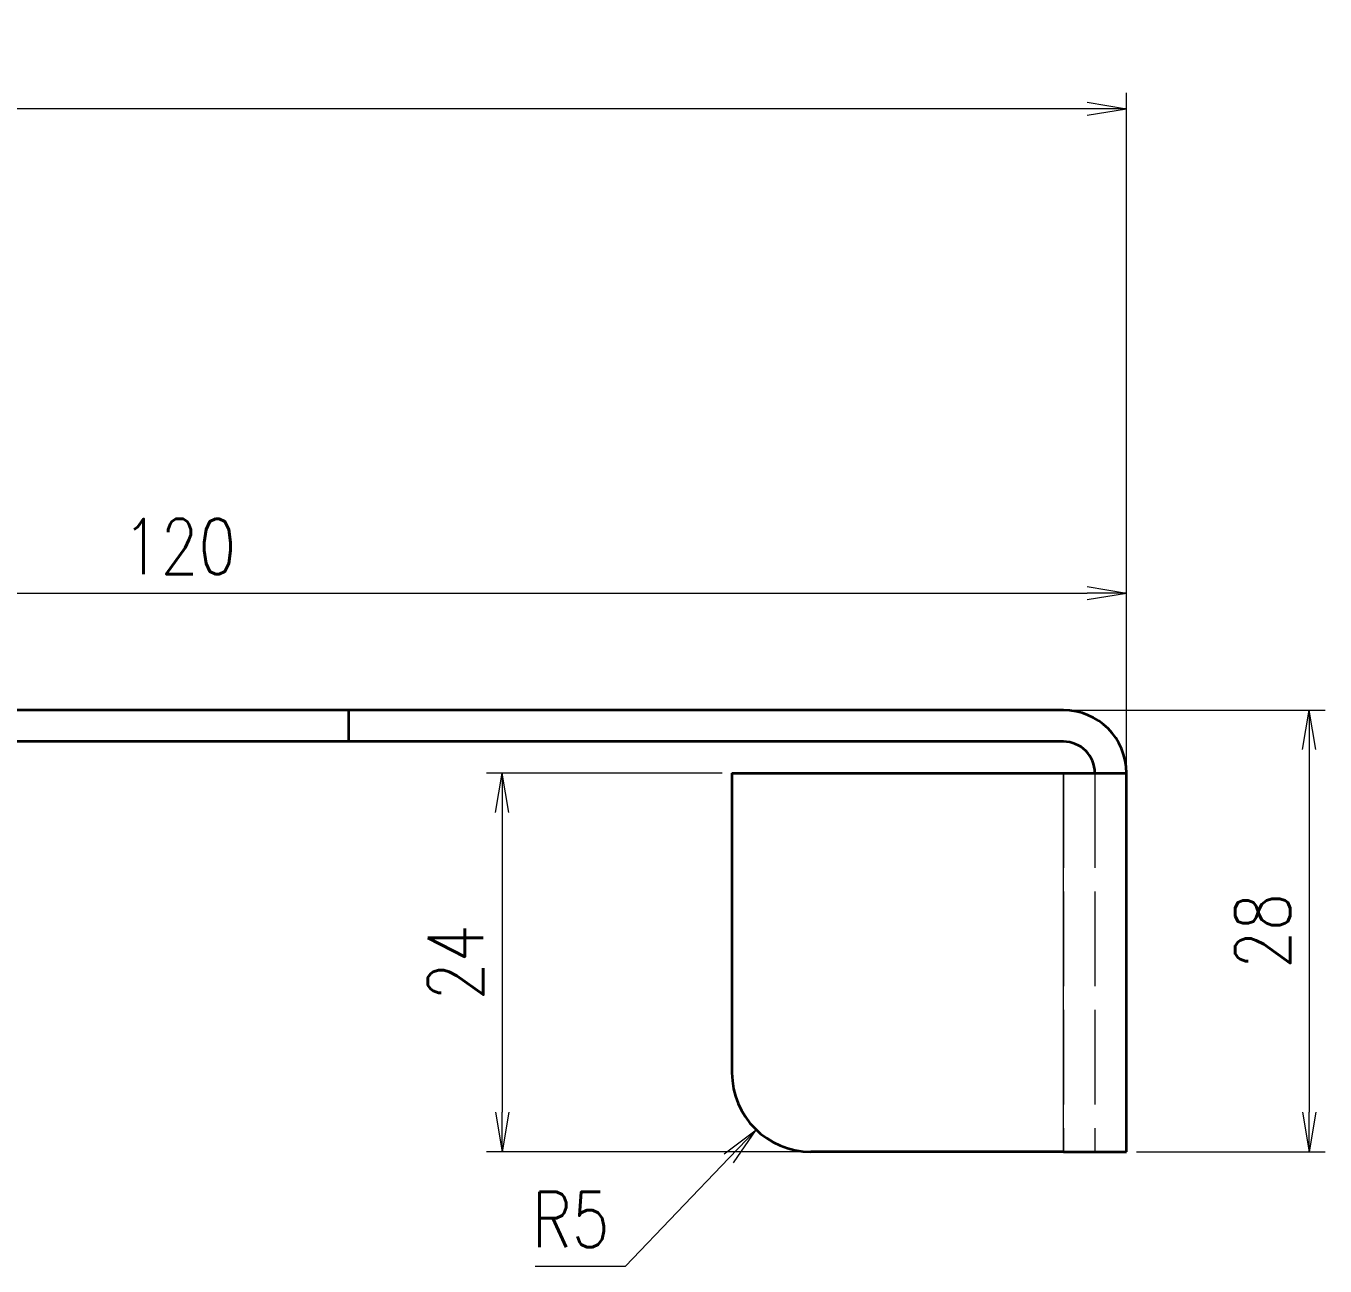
# Model space of a CAD drawing. Header units: millimetres. Extents: x 1333 to 44424, y -42879 to -1037.
# Drawn here: x 39999 to 40081.3, y -2088.4 to -2009.8 of the extents above; entities that cross this region are included whole.
import ezdxf

# ---------------------------------------------------------------- set-up
doc = ezdxf.new("R2010")
doc.units = ezdxf.units.MM
doc.header["$LTSCALE"] = 0.5
doc.linetypes.add('AM_ISO02W050x2', pattern=[3.75, 3, -0.75])
doc.linetypes.add('DASHED', pattern=[15, 12, -3])
for name, color, linetype, lineweight in [('标注线', 3, 'Continuous', 18), ('粗实线', 7, 'Continuous', 35), ('虚线', 1, 'AM_ISO02W050x2', 18)]:
    doc.layers.add(name, color=color, linetype=linetype, lineweight=lineweight)
doc.styles.add('DIM', font='romans.shx', dxfattribs={"width": 0.8, "bigfont": 'bigfont.shx'})
doc.dimstyles.new('DEH 1-1$0', dxfattribs={"dimtxt": 3.5, "dimasz": 2.5, "dimexe": 1, "dimexo": 0.625, "dimgap": 1.2, "dimtad": 1, "dimzin": 9, "dimdsep": 46, "dimtxsty": 'DIM', "dimblk": 'OPEN', "dimcen": 0, "dimclrd": 8, "dimclre": 8, "dimclrt": 2, "dimazin": 2, "dimtfac": 0.5, "dimtmove": 0, "dimatfit": 3, "dimldrblk": 'OPEN', "dimfxl": 0, "dimtolj": 2, "dimlwd": 18, "dimlwe": 18, "dimarcsym": 0})
doc.dimstyles.new('DEH 1-1$4', dxfattribs={"dimtxt": 3.5, "dimasz": 2.5, "dimexe": 1, "dimexo": 0.625, "dimgap": 1.2, "dimtad": 1, "dimtoh": 1, "dimdsep": 46, "dimtxsty": 'DIM', "dimblk": 'OPEN', "dimcen": 0, "dimclrd": 8, "dimclre": 8, "dimclrt": 2, "dimazin": 2, "dimtfac": 0.5, "dimtofl": 0, "dimtmove": 0, "dimatfit": 3, "dimldrblk": 'OPEN', "dimfxl": 0, "dimtolj": 2, "dimlwd": 18, "dimlwe": 18, "dimarcsym": 0})

# ---------------------------------------------------------------- blocks, each defined once
blk = doc.blocks.new('_Open')
at = {"color": 0, "linetype": 'ByBlock', "lineweight": -2}
for p, q in [((-1, 0.167), (0, 0)), ((-1, -0.167), (0, 0)), ((0, 0), (-1, 0))]:
    blk.add_line(p, q, dxfattribs=at)
blk = doc.blocks.new('*D111')
at = {"layer": 'Defpoints', "color": 0, "transparency": 16777216}
for p in [(39833.712, -2015.037), (39833.712, -2034.531), (40068.712, -2057.156)]:
    blk.add_point(p, dxfattribs=at)
at = {"layer": '标注线', "color": 8, "lineweight": 18, "transparency": 16777216}
for p, q in [((39833.712, -2033.906), (39833.712, -2014.037)), ((40068.712, -2056.531), (40068.712, -2014.037)), ((40066.212, -2015.037), (39836.212, -2015.037))]:
    blk.add_line(p, q, dxfattribs=at)
at = {"layer": '标注线', "color": 8, "lineweight": 18, "transparency": 16777216, "xscale": 2.5, "yscale": 2.5, "zscale": 2.5, "rotation": 180}
blk.add_blockref('_Open', (39833.712, -2015.037), dxfattribs=at)
at = {"layer": '标注线', "color": 8, "lineweight": 18, "transparency": 16777216, "xscale": 2.5, "yscale": 2.5, "zscale": 2.5}
blk.add_blockref('_Open', (40068.712, -2015.037), dxfattribs=at)
at = {"layer": '标注线', "color": 2, "transparency": 16777216, "insert": (39951.212, -2012.087), "char_height": 3.5, "attachment_point": 5, "style": 'DIM'}
blk.add_mtext('\\A2;235', dxfattribs=at)
blk = doc.blocks.new('*D113')
at = {"layer": 'Defpoints', "color": 0, "transparency": 16777216}
for p in [(40064.712, -2053.156), (40068.712, -2081.156), (40080.29, -2081.156)]:
    blk.add_point(p, dxfattribs=at)
at = {"layer": '标注线', "color": 8, "lineweight": 18, "transparency": 16777216}
for p, q in [((40065.337, -2053.156), (40081.29, -2053.156)), ((40080.29, -2055.656), (40080.29, -2078.656)), ((40069.337, -2081.156), (40081.29, -2081.156))]:
    blk.add_line(p, q, dxfattribs=at)
at = {"layer": '标注线', "color": 8, "lineweight": 18, "transparency": 16777216, "xscale": 2.5, "yscale": 2.5, "zscale": 2.5}
for p, rotation in [((40080.29, -2053.156), 90), ((40080.29, -2081.156), 270)]:
    blk.add_blockref('_Open', p, dxfattribs=dict(at, rotation=rotation))
at = {"layer": '标注线', "color": 2, "transparency": 16777216, "insert": (40077.34, -2067.156), "char_height": 3.5, "attachment_point": 5, "rotation": 90, "style": 'DIM'}
blk.add_mtext('\\A2;28', dxfattribs=at)
blk = doc.blocks.new('*D115')
at = {"layer": 'Defpoints', "color": 0, "transparency": 16777216}
for p in [(40043.712, -2057.156), (40029.155, -2081.156), (40048.712, -2081.156)]:
    blk.add_point(p, dxfattribs=at)
at = {"layer": '标注线', "color": 8, "lineweight": 18, "transparency": 16777216}
for p, q in [((40043.087, -2057.156), (40028.155, -2057.156)), ((40029.155, -2059.656), (40029.155, -2078.656)), ((40048.087, -2081.156), (40028.155, -2081.156))]:
    blk.add_line(p, q, dxfattribs=at)
at = {"layer": '标注线', "color": 8, "lineweight": 18, "transparency": 16777216, "xscale": 2.5, "yscale": 2.5, "zscale": 2.5}
for p, rotation in [((40029.155, -2057.156), 90), ((40029.155, -2081.156), 270)]:
    blk.add_blockref('_Open', p, dxfattribs=dict(at, rotation=rotation))
at = {"layer": '标注线', "color": 2, "transparency": 16777216, "insert": (40026.205, -2069.156), "char_height": 3.5, "attachment_point": 5, "rotation": 90, "style": 'DIM'}
blk.add_mtext('\\A2;24', dxfattribs=at)
blk = doc.blocks.new('*D116')
at = {"layer": 'Defpoints', "color": 0, "transparency": 16777216}
for p in [(40048.712, -2076.156), (40045.251, -2079.765)]:
    blk.add_point(p, dxfattribs=at)
at = {"layer": '标注线', "color": 8, "lineweight": 18, "transparency": 16777216}
for p, q in [((40036.973, -2088.4), (40043.521, -2081.57)), ((40031.239, -2088.4), (40036.973, -2088.4))]:
    blk.add_line(p, q, dxfattribs=at)
at = {"layer": '标注线', "color": 8, "lineweight": 18, "transparency": 16777216, "xscale": 2.5, "yscale": 2.5, "zscale": 2.5, "rotation": 46.20727365382776}
blk.add_blockref('_Open', (40045.251, -2079.765), dxfattribs=at)
at = {"layer": '标注线', "color": 2, "transparency": 16777216, "insert": (40033.506, -2085.45), "char_height": 3.5, "attachment_point": 5, "style": 'DIM'}
blk.add_mtext('\\A2;R5', dxfattribs=at)
blk = doc.blocks.new('*D184')
at = {"layer": 'Defpoints', "color": 0, "transparency": 16777216}
for p in [(40068.712, -2045.739), (39948.712, -2053.156), (40068.712, -2053.156)]:
    blk.add_point(p, dxfattribs=at)
at = {"layer": '标注线', "color": 8, "lineweight": 18, "transparency": 16777216}
for p, q in [((39948.712, -2052.531), (39948.712, -2044.739)), ((40068.712, -2052.531), (40068.712, -2044.739)), ((39951.212, -2045.739), (40066.212, -2045.739))]:
    blk.add_line(p, q, dxfattribs=at)
at = {"layer": '标注线', "color": 8, "lineweight": 18, "transparency": 16777216, "xscale": 2.5, "yscale": 2.5, "zscale": 2.5, "rotation": 180}
blk.add_blockref('_Open', (39948.712, -2045.739), dxfattribs=at)
at = {"layer": '标注线', "color": 8, "lineweight": 18, "transparency": 16777216, "xscale": 2.5, "yscale": 2.5, "zscale": 2.5}
blk.add_blockref('_Open', (40068.712, -2045.739), dxfattribs=at)
at = {"layer": '标注线', "color": 2, "transparency": 16777216, "insert": (40008.712, -2042.789), "char_height": 3.5, "attachment_point": 5, "style": 'DIM'}
blk.add_mtext('\\A2;120', dxfattribs=at)

msp = doc.modelspace()

# ---------------------------------------------------------------- linework, layer by layer
at = {"color": 7, "lineweight": 13}
msp.add_line((40064.712, -2081.156), (40064.712, -2057.156), dxfattribs=at)
at = {"layer": '粗实线', "lineweight": 35}
for p, q in [((40019.423, -2053.156), (39969.423, -2053.156)), ((40064.712, -2053.156), (40019.423, -2053.156)), ((40019.423, -2055.156), (39969.423, -2055.156)), ((40064.712, -2055.156), (40019.423, -2055.156)), ((40043.712, -2057.156), (40064.712, -2057.156)), ((40068.712, -2081.156), (40068.712, -2057.156))]:
    msp.add_line(p, q, dxfattribs=at)
at = {"layer": '粗实线', "lineweight": 35, "ltscale": 0.05}
msp.add_line((40019.423, -2053.156), (40019.423, -2055.156), dxfattribs=at)
at = {"layer": '粗实线', "lineweight": 35, "ltscale": 0.475}
msp.add_line((40043.712, -2057.156), (40043.712, -2076.156), dxfattribs=at)
at = {"layer": '粗实线', "lineweight": 35, "ltscale": 0.1}
for p, q in [((40064.712, -2057.156), (40068.712, -2057.156)), ((40064.712, -2081.156), (40068.712, -2081.156))]:
    msp.add_line(p, q, dxfattribs=at)
at = {"layer": '粗实线', "lineweight": 35, "ltscale": 0.4}
msp.add_line((40064.712, -2081.156), (40048.712, -2081.156), dxfattribs=at)
at = {"layer": '粗实线', "lineweight": 35}
for centre, radius, start, end in [((40064.712, -2057.156), 4, 0, 90), ((40064.712, -2057.156), 2, 0, 90), ((40048.712, -2076.156), 5, 180, 270)]:
    msp.add_arc(centre, radius, start, end, dxfattribs=at)
at = {"layer": '虚线', "linetype": 'DASHED', "lineweight": 13}
for p, q in [((40064.712, -2057.156), (40064.712, -2081.156)), ((40064.712, -2057.156), (40064.712, -2081.156)), ((40064.712, -2057.156), (40064.712, -2081.156)), ((40066.712, -2057.156), (40066.712, -2081.156))]:
    msp.add_line(p, q, dxfattribs=at)

# ---------------------------------------------------------------- dimensions: what is measured, and where the dimension line sits
at = {"layer": '标注线'}
for base, p1, p2, picture, middle in [((39833.712, -2015.037), (40068.712, -2057.156), (39833.712, -2034.531), '*D111', (39951.212, -2012.087)), ((40068.712, -2045.739), (39948.712, -2053.156), (40068.712, -2053.156), '*D184', (40008.712, -2042.789))]:
    dim = msp.add_linear_dim(base=base, p1=p1, p2=p2, dimstyle='DEH 1-1$0', dxfattribs=at)
    dim.commit()
    dim.dimension.update_dxf_attribs({"geometry": picture, "text_midpoint": middle})
for base, p1, p2, picture, middle in [((40080.29, -2081.156), (40064.712, -2053.156), (40068.712, -2081.156), '*D113', (40077.34, -2067.156)), ((40029.155, -2081.156), (40043.712, -2057.156), (40048.712, -2081.156), '*D115', (40026.205, -2069.156))]:
    dim = msp.add_linear_dim(base=base, p1=p1, p2=p2, angle=90, dimstyle='DEH 1-1$0', dxfattribs=at)
    dim.commit()
    dim.dimension.update_dxf_attribs({"geometry": picture, "text_midpoint": middle})
dim = msp.add_radius_dim(center=(40048.712, -2076.156), mpoint=(40045.251, -2079.765), dimstyle='DEH 1-1$4', dxfattribs=at)
dim.commit()
dim.dimension.update_dxf_attribs({"geometry": '*D116', "text_midpoint": (40033.506, -2088.4), "dimtype": 164})

doc.saveas('drawing.dxf')
